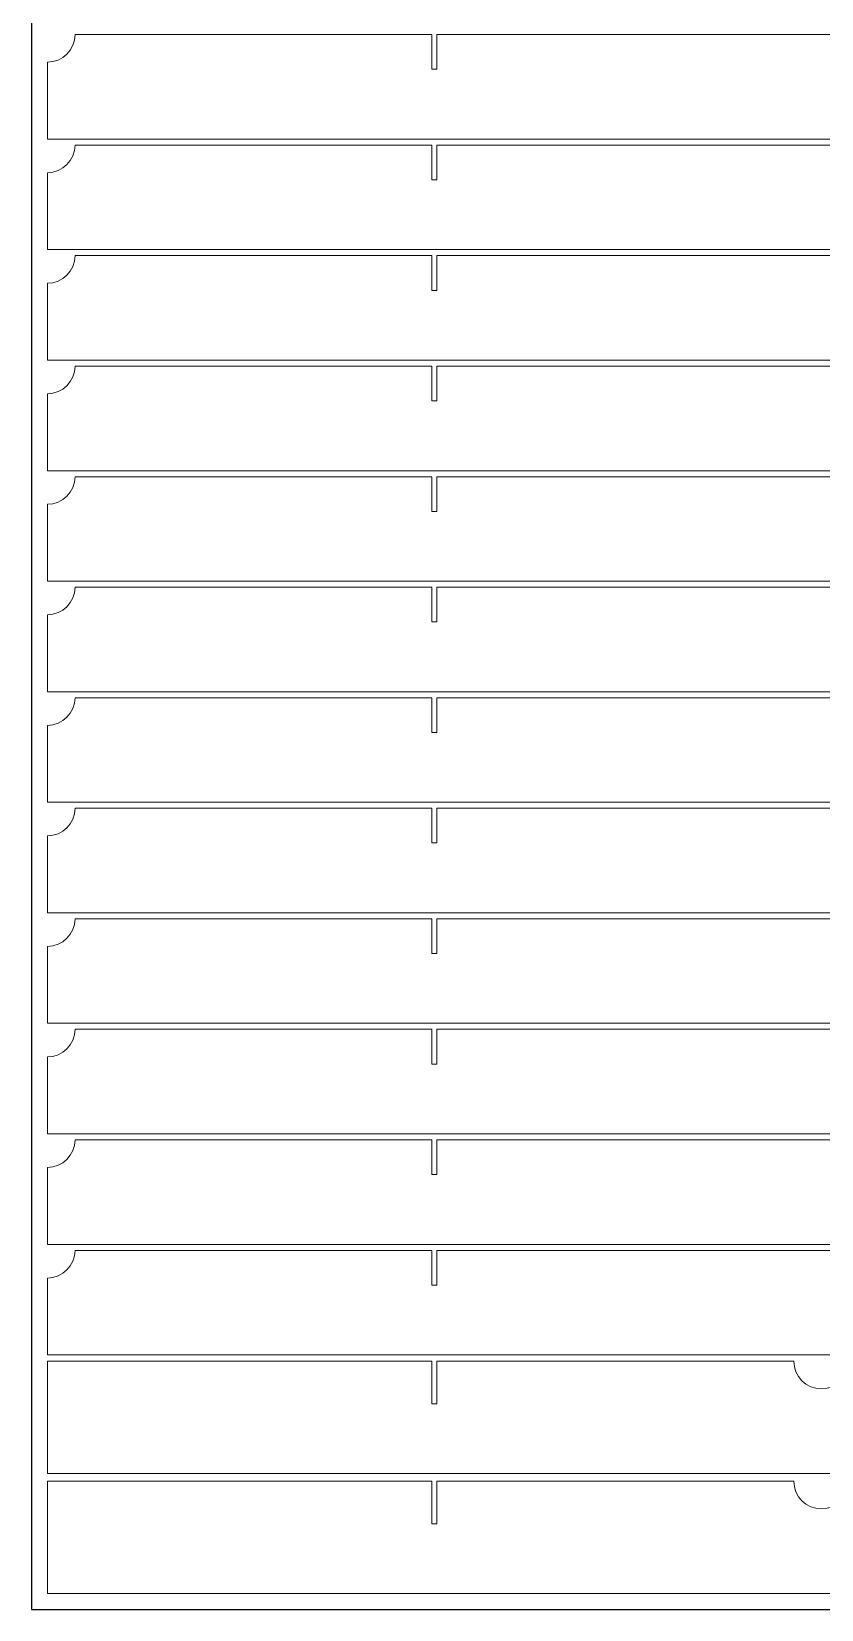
# Model space of a CAD drawing. Header units: inches. Extents: x 142 to 14402, y 211 to 2711.
# Drawn here: x 13402 to 13902, y 211 to 1211 of the extents above; entities that cross this region are included whole.
import ezdxf

# ---------------------------------------------------------------- set-up
doc = ezdxf.new("R2010")
doc.units = ezdxf.units.IN
doc.header["$MEASUREMENT"] = 0
doc.layers.add('IV_OUTER_PROFILE', color=7, linetype='Continuous', lineweight=5)

msp = doc.modelspace()

# ---------------------------------------------------------------- linework, layer by layer
msp.add_lwpolyline([(13401.69, 211.42), (14401.69, 211.42), (14401.69, 2211.42), (13401.69, 2211.42)], close=True)
at = {"layer": 'IV_OUTER_PROFILE'}
for p, q in [((13429.19, 1208.83), (13655.09, 1208.83)), ((13655.09, 1186.83), (13655.09, 1208.83)), ((13658.29, 1208.83), (13658.29, 1186.83)), ((13658.29, 1208.83), (14145.09, 1208.83)), ((13411.69, 1191.33), (13411.69, 1142.63)), ((13658.29, 1186.83), (13655.09, 1186.83)), ((13411.69, 1142.63), (14391.69, 1142.63)), ((13429.19, 1138.83), (13655.09, 1138.83)), ((13655.09, 1116.83), (13655.09, 1138.83)), ((13658.29, 1138.83), (13658.29, 1116.83)), ((13658.29, 1138.83), (14145.09, 1138.83)), ((13411.69, 1121.33), (13411.69, 1072.63)), ((13658.29, 1116.83), (13655.09, 1116.83)), ((13411.69, 1072.63), (14391.69, 1072.63)), ((13429.19, 1068.83), (13655.09, 1068.83)), ((13655.09, 1046.83), (13655.09, 1068.83)), ((13658.29, 1068.83), (13658.29, 1046.83)), ((13658.29, 1068.83), (14145.09, 1068.83)), ((13411.69, 1051.33), (13411.69, 1002.63)), ((13658.29, 1046.83), (13655.09, 1046.83)), ((13411.69, 1002.63), (14391.69, 1002.63)), ((13429.19, 998.83), (13655.09, 998.83)), ((13655.09, 976.83), (13655.09, 998.83)), ((13658.29, 998.83), (13658.29, 976.83)), ((13658.29, 998.83), (14145.09, 998.83)), ((13411.69, 981.33), (13411.69, 932.63)), ((13658.29, 976.83), (13655.09, 976.83)), ((13411.69, 932.63), (14391.69, 932.63)), ((13429.19, 928.83), (13655.09, 928.83)), ((13655.09, 906.83), (13655.09, 928.83)), ((13658.29, 928.83), (13658.29, 906.83)), ((13658.29, 928.83), (14145.09, 928.83)), ((13411.69, 911.33), (13411.69, 862.63)), ((13658.29, 906.83), (13655.09, 906.83)), ((13411.69, 862.63), (14391.69, 862.63)), ((13429.19, 858.83), (13655.09, 858.83)), ((13655.09, 836.83), (13655.09, 858.83)), ((13658.29, 858.83), (13658.29, 836.83)), ((13658.29, 858.83), (14145.09, 858.83)), ((13411.69, 841.33), (13411.69, 792.63)), ((13658.29, 836.83), (13655.09, 836.83)), ((13411.69, 792.63), (14391.69, 792.63)), ((13429.19, 788.83), (13655.09, 788.83)), ((13655.09, 766.83), (13655.09, 788.83)), ((13658.29, 788.83), (13658.29, 766.83)), ((13658.29, 788.83), (14145.09, 788.83)), ((13411.69, 771.33), (13411.69, 722.63)), ((13658.29, 766.83), (13655.09, 766.83)), ((13411.69, 722.63), (14391.69, 722.63)), ((13429.19, 718.83), (13655.09, 718.83)), ((13655.09, 696.83), (13655.09, 718.83)), ((13658.29, 718.83), (13658.29, 696.83)), ((13658.29, 718.83), (14145.09, 718.83)), ((13411.69, 701.33), (13411.69, 652.63)), ((13658.29, 696.83), (13655.09, 696.83)), ((13411.69, 652.63), (14391.69, 652.63)), ((13429.19, 648.83), (13655.09, 648.83)), ((13655.09, 626.83), (13655.09, 648.83)), ((13658.29, 648.83), (13658.29, 626.83)), ((13658.29, 648.83), (14145.09, 648.83)), ((13411.69, 631.33), (13411.69, 582.63)), ((13658.29, 626.83), (13655.09, 626.83)), ((13411.69, 582.63), (14391.69, 582.63)), ((13429.19, 578.83), (13655.09, 578.83)), ((13655.09, 556.83), (13655.09, 578.83)), ((13658.29, 578.83), (13658.29, 556.83)), ((13658.29, 578.83), (14145.09, 578.83)), ((13411.69, 561.33), (13411.69, 512.63)), ((13658.29, 556.83), (13655.09, 556.83)), ((13411.69, 512.63), (14391.69, 512.63)), ((13429.19, 508.83), (13655.09, 508.83)), ((13655.09, 486.83), (13655.09, 508.83)), ((13658.29, 508.83), (13658.29, 486.83)), ((13658.29, 508.83), (14145.09, 508.83)), ((13411.69, 491.33), (13411.69, 442.63)), ((13658.29, 486.83), (13655.09, 486.83)), ((13411.69, 442.63), (14391.69, 442.63)), ((13429.19, 438.83), (13655.09, 438.83)), ((13655.09, 416.83), (13655.09, 438.83)), ((13658.29, 438.83), (13658.29, 416.83)), ((13658.29, 438.83), (14145.09, 438.83)), ((13411.69, 421.33), (13411.69, 372.63)), ((13658.29, 416.83), (13655.09, 416.83)), ((13411.69, 372.63), (14391.69, 372.63)), ((13411.69, 368.63), (13655.09, 368.63)), ((13411.69, 368.63), (13411.69, 297.42)), ((13655.09, 341.63), (13655.09, 368.63)), ((13658.29, 368.63), (13658.29, 341.63)), ((13658.29, 368.63), (13884.19, 368.63)), ((13658.29, 341.63), (13655.09, 341.63)), ((13411.69, 297.42), (14391.69, 297.42)), ((13411.69, 292.63), (13655.09, 292.63)), ((13411.69, 292.63), (13411.69, 221.42)), ((13655.09, 265.63), (13655.09, 292.63)), ((13658.29, 292.63), (13658.29, 265.63)), ((13658.29, 292.63), (13884.19, 292.63)), ((13658.29, 265.63), (13655.09, 265.63)), ((13411.69, 221.42), (14391.69, 221.42))]:
    msp.add_line(p, q, dxfattribs=at)
for centre, start in [((13411.69, 1208.83), 270), ((13411.69, 1138.83), 270), ((13411.69, 1068.83), 270), ((13411.69, 998.83), 270), ((13411.69, 928.83), 270), ((13411.69, 858.83), 270), ((13411.69, 788.83), 270), ((13411.69, 718.83), 270), ((13411.69, 648.83), 270), ((13411.69, 578.83), 270), ((13411.69, 508.83), 270), ((13411.69, 438.83), 270), ((13901.69, 368.63), 180), ((13901.69, 292.63), 180)]:
    msp.add_arc(centre, 17.5, start, 0, dxfattribs=at)

doc.saveas('drawing.dxf')
